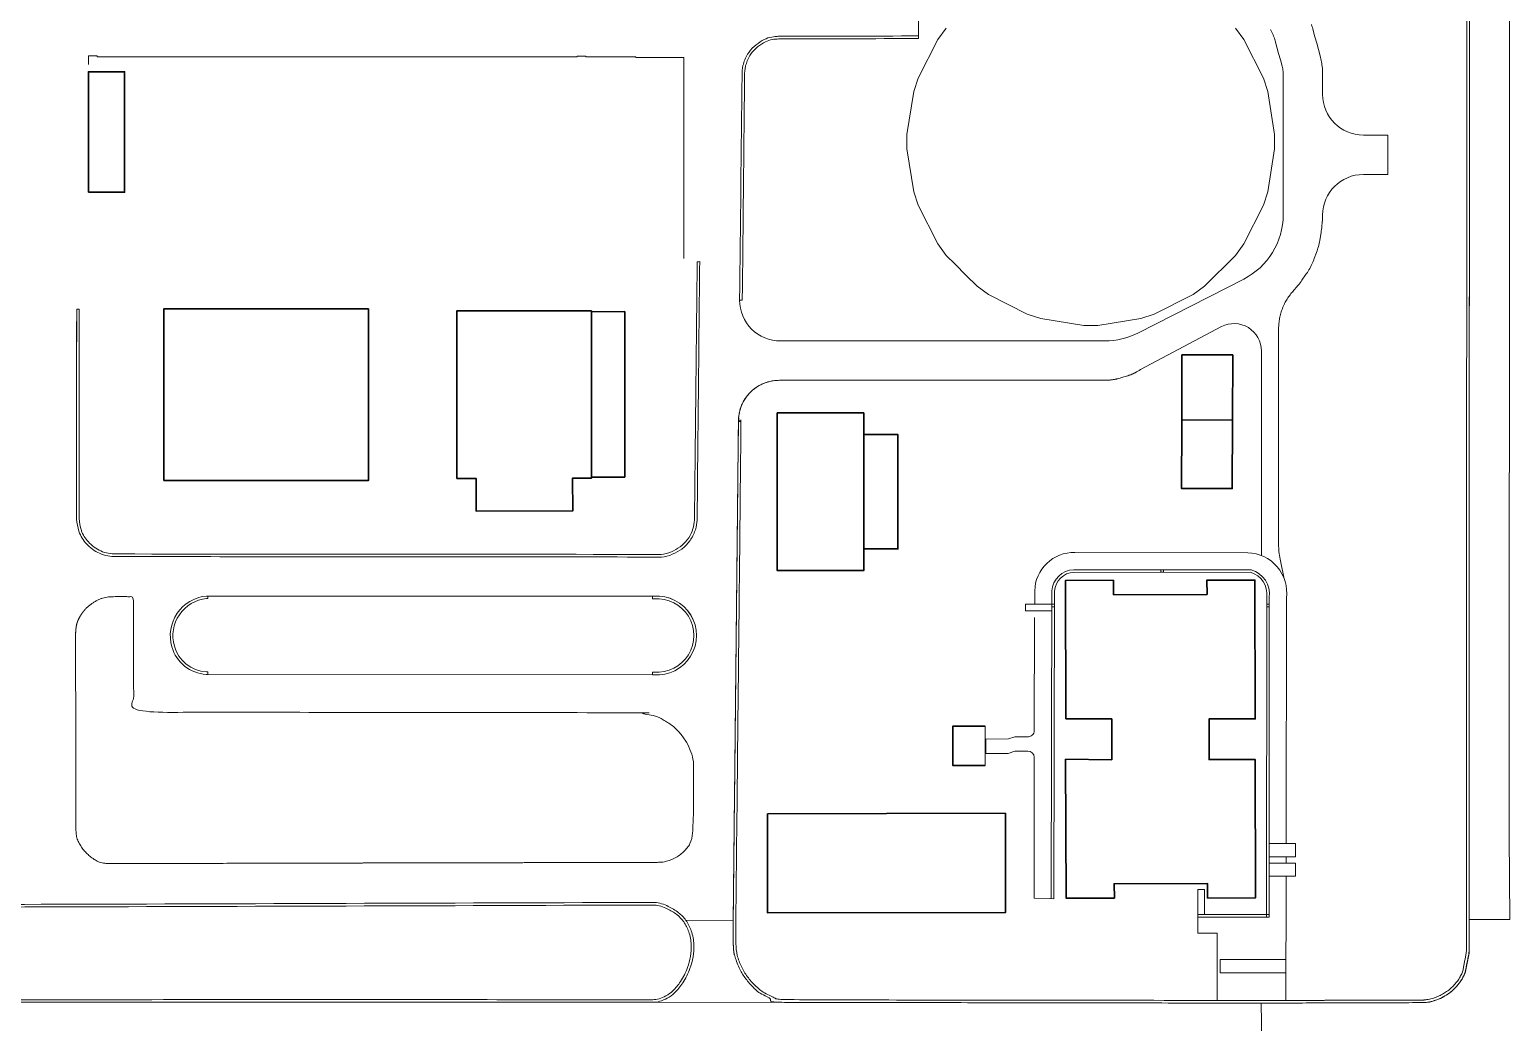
# Model space of a CAD drawing. Header units: millimetres. Extents: x 0 to 840, y 0 to 594.
# Drawn here: x 698.97 to 712.46, y 162.49 to 171.57 of the extents above; entities that cross this region are included whole.
import ezdxf

# ---------------------------------------------------------------- set-up
doc = ezdxf.new("R2010")
doc.units = ezdxf.units.MM
doc.layers.add('AC-0000-BESTAAND-co-06', color=1, linetype='Continuous')

msp = doc.modelspace()

# ---------------------------------------------------------------- linework, layer by layer
at = {"layer": 'AC-0000-BESTAAND-co-06', "linetype": 'Continuous', "lineweight": 13, "transparency": 33554687}
for p, q in [((710.301, 171.566), (710.327, 171.511)), ((710.692, 171.558), (710.707, 171.5)), ((710.344, 171.464), (710.36, 171.406)), ((710.707, 171.5), (710.723, 171.442)), ((710.723, 171.442), (710.739, 171.384)), ((710.36, 171.406), (710.375, 171.348)), ((710.375, 171.348), (710.391, 171.29)), ((710.391, 171.29), (710.407, 171.232)), ((710.739, 171.384), (710.754, 171.326)), ((710.777, 170.973), (710.777, 171.159)), ((711.149, 170.602), (711.373, 170.602)), ((711.373, 170.602), (711.373, 170.242)), ((711.149, 170.242), (711.373, 170.242)), ((710.774, 169.814), (710.769, 169.754)), ((710.761, 169.698), (710.751, 169.639)), ((710.721, 169.53), (710.7, 169.474)), ((710.622, 169.324), (710.587, 169.275)), ((710.553, 169.23), (710.503, 169.171)), ((710.375, 168.821), (710.375, 166.862)), ((710.389, 166.727), (710.427, 166.546)), ((704.962, 163.426), (705.394, 163.427)), ((712.116, 163.433), (712.487, 163.435)), ((710.221, 162.31), (710.215, 162.669))]:
    msp.add_line(p, q, dxfattribs=at)
at = {"layer": 'AC-0000-BESTAAND-co-06', "linetype": 'Continuous', "lineweight": 13, "transparency": 33554687, "flags": 128}
for points in [[(710.833, 175.341), (711.922, 174.967), (711.922, 174.967, -0.162435), (712.082, 174.84), (712.082, 174.84), (712.102, 174.777), (712.117, 174.648), (712.116, 163.433), (712.487, 163.435), (712.482, 164.194), (712.482, 165.488), (712.482, 166.856), (712.484, 168.181), (712.487, 177.381)], [(705.453, 169.093, 0.414214), (705.825, 168.721), (705.825, 168.721), (706.437, 168.721), (706.632, 168.721), (708.789, 168.721), (708.789, 168.721, 0.118358), (709.089, 168.793), (709.089, 168.793), (710.056, 169.286), (710.056, 169.286, 0.282029), (710.417, 169.874), (710.417, 169.874), (710.417, 171.159)], [(709.114, 168.459), (709.853, 168.852), (709.853, 168.852, -0.560027), (710.219, 168.628), (710.219, 168.628), (710.219, 166.76)], [(710.444, 164.127), (710.446, 166.371), (710.446, 166.371, 0.448983), (710.093, 166.785), (710.093, 166.785), (708.513, 166.788), (708.513, 166.788, 0.415644), (708.148, 166.437), (708.148, 166.437), (708.148, 166.315)], [(708.293, 163.625), (708.298, 163.625), (708.304, 166.436), (708.304, 166.436, -0.385771), (708.505, 166.63), (708.505, 166.63), (710.124, 166.63), (710.124, 166.63, -0.374724), (710.29, 166.377), (710.29, 166.377), (710.289, 163.456), (709.638, 163.456), (709.638, 163.48), (710.265, 163.48), (710.266, 166.381), (710.266, 166.381, 0.374724), (710.117, 166.607), (710.117, 166.607), (708.506, 166.606), (708.506, 166.606, 0.385771), (708.328, 166.434), (708.328, 166.434), (708.322, 163.624), (708.298, 163.625)], [(708.147, 166.195), (708.144, 165.161), (708.144, 165.161, -0.428984), (708.08, 165.104), (708.08, 165.104), (707.966, 165.104), (707.907, 165.084), (707.7, 165.083), (707.7, 164.951), (707.904, 164.951), (707.965, 164.972), (708.085, 164.973), (708.085, 164.973, -0.388045), (708.144, 164.915), (708.144, 164.915), (708.143, 163.629), (708.298, 163.625)], [(712.116, 163.433), (712.114, 163.127), (712.078, 162.944), (712.078, 162.944, -0.274438), (711.707, 162.674), (711.707, 162.674), (710.215, 162.669), (705.862, 162.676), (704.663, 162.677), (701.814, 162.678), (698.354, 162.677)]]:
    msp.add_lwpolyline(points, format="xyb", dxfattribs=at)
for points in [[(707.339, 171.58), (707.263, 171.476), (707.083, 171.122), (707.043, 170.999), (706.981, 170.606), (706.981, 170.477), (707.043, 170.084), (707.083, 169.961), (707.263, 169.607), (707.339, 169.503), (707.42, 169.421), (707.519, 169.323), (707.621, 169.221), (707.725, 169.145), (708.079, 168.965), (708.202, 168.925), (708.595, 168.863), (708.724, 168.863), (709.117, 168.925), (709.24, 168.965), (709.594, 169.145), (709.698, 169.221), (709.98, 169.503), (710.056, 169.607), (710.236, 169.961), (710.276, 170.084), (710.338, 170.477), (710.338, 170.606), (710.276, 170.999), (710.236, 171.122), (710.056, 171.476), (709.98, 171.58)], [(704.942, 169.474), (704.942, 171.31), (704.504, 171.311), (704.504, 171.317), (704.048, 171.316), (704.048, 171.323), (703.969, 171.324), (703.969, 171.316), (699.586, 171.316), (699.585, 171.327), (699.507, 171.326), (699.507, 171.248)], [(709.3, 166.607), (709.3, 166.63), (709.324, 166.63), (709.324, 166.607), (709.3, 166.607)], [(707.695, 165.2), (707.696, 164.84)], [(710.444, 163.95), (710.444, 164.007)], [(710.289, 163.456), (709.638, 163.456), (709.638, 163.308), (709.814, 163.308), (709.815, 162.694), (710.441, 162.694), (710.444, 163.768), (710.444, 163.83)]]:
    msp.add_lwpolyline(points, dxfattribs=at)
at = {"layer": 'AC-0000-BESTAAND-co-06', "linetype": 'Continuous', "lineweight": 30, "transparency": 33554687, "flags": 128}
for points in [[(699.506, 170.08), (699.506, 171.181), (699.836, 171.181), (699.836, 170.079), (699.506, 170.08)], [(700.195, 167.444), (700.194, 169.013), (702.062, 169.013), (702.063, 167.444), (700.195, 167.444)], [(704.1, 168.997), (704.101, 167.467), (703.927, 167.468), (703.928, 167.168), (703.045, 167.166), (703.045, 167.464), (702.87, 167.465), (702.87, 168.996), (704.1, 168.997)], [(704.101, 167.476), (704.404, 167.477), (704.403, 168.989), (704.1, 168.988)], [(709.492, 168.594), (709.956, 168.593), (709.954, 167.998), (709.491, 167.999), (709.492, 168.594)], [(709.491, 167.999), (709.491, 167.966), (709.489, 167.371), (709.952, 167.372), (709.954, 167.998)], [(706.586, 167.865), (706.898, 167.865), (706.898, 166.821), (706.586, 166.821)], [(708.852, 165.269), (708.433, 165.268), (708.43, 166.533), (708.867, 166.534), (708.868, 166.402), (709.722, 166.404), (709.721, 166.535), (710.158, 166.536), (710.161, 165.267), (709.742, 165.269), (709.74, 164.895), (710.16, 164.896), (710.163, 163.631), (709.726, 163.63), (709.726, 163.762), (708.872, 163.761), (708.875, 163.63), (708.436, 163.628), (708.43, 164.898), (708.851, 164.893), (708.852, 165.269)], [(707.696, 164.84), (707.4, 164.84), (707.399, 165.2), (707.695, 165.2)], [(705.706, 164.399), (707.88, 164.404), (707.882, 163.499), (705.708, 163.494), (705.706, 164.399)]]:
    msp.add_lwpolyline(points, dxfattribs=at)
msp.add_lwpolyline([(705.797, 168.063), (705.797, 166.623), (706.586, 166.623), (706.586, 168.063)], close=True, dxfattribs=at)
at = {"layer": 'AC-0000-BESTAAND-co-06', "linetype": 'Continuous', "lineweight": 13, "transparency": 33554687, "flags": 128}
for points in [[(700.583, 166.39), (704.669, 166.388), (704.669, 166.388, -1.085804), (704.669, 165.67), (704.669, 165.67), (700.582, 165.673), (700.582, 165.673, -0.318277), (700.267, 165.926), (700.267, 165.926, -0.469506), (700.583, 166.39)], [(700.29, 165.933, -0.469506), (700.585, 166.366), (700.585, 166.366), (700.595, 166.366), (700.595, 166.39), (700.583, 166.39), (700.583, 166.39, 0.469506), (700.267, 165.926), (700.267, 165.926, 0.318277), (700.582, 165.673), (700.595, 165.673), (700.595, 165.697), (700.583, 165.697), (700.583, 165.697, -0.318277), (700.29, 165.933), (700.29, 165.933), (700.29, 165.933)], [(704.669, 165.67, 1.08476), (704.67, 166.388), (704.67, 166.388), (704.657, 166.388), (704.657, 166.364), (704.671, 166.364), (704.671, 166.364, -1.08476), (704.671, 165.694), (704.671, 165.694), (704.657, 165.694), (704.657, 165.67), (704.669, 165.67), (704.669, 165.67)]]:
    msp.add_lwpolyline(points, format="xyb", close=True, dxfattribs=at)
for points in [[(708.303, 166.255), (708.063, 166.255), (708.063, 166.315), (708.303, 166.315)], [(708.303, 166.315), (708.327, 166.315), (708.327, 166.291), (708.303, 166.291)], [(710.29, 166.315), (710.266, 166.315), (710.266, 166.291), (710.29, 166.291)], [(710.529, 164.007), (710.289, 164.007), (710.289, 164.127), (710.529, 164.127)], [(710.529, 163.83), (710.289, 163.83), (710.289, 163.95), (710.529, 163.95)], [(709.638, 163.48), (709.638, 163.708), (709.698, 163.708), (709.698, 163.48)], [(710.265, 163.48), (710.289, 163.48), (710.289, 163.456), (710.265, 163.456)], [(710.442, 162.947), (709.842, 162.947), (709.842, 163.067), (710.442, 163.067)]]:
    msp.add_lwpolyline(points, close=True, dxfattribs=at)
at = {"layer": 'AC-0000-BESTAAND-co-06', "linetype": 'Continuous', "lineweight": 13, "transparency": 33554687}
for centre, radius, start, end in [((710.066, 171.389), 0.648, 15.138, 20.1398), ((710.066, 171.389), 0.288, 20.1398, 25.1423), ((710.066, 171.389), 0.288, 15.138, 20.1398), ((710.129, 171.157), 0.648, 10.1358, 15.138), ((710.129, 171.157), 0.288, 10.1358, 15.138), ((710.129, 171.157), 0.288, 5.1341, 10.1358), ((710.129, 171.157), 0.288, 0.1324, 5.1341), ((710.129, 171.157), 0.648, 5.1341, 10.1358), ((710.129, 171.157), 0.648, 0.1324, 5.1341), ((711.149, 170.974), 0.372, 180.1324, 270), ((711.149, 169.87), 0.372, 90, 179.8676), ((710.129, 169.872), 0.648, 354.8659, 359.8676), ((710.123, 169.812), 0.648, 349.8642, 354.8659), ((710.113, 169.753), 0.648, 339.8602, 344.862), ((710.113, 169.753), 0.648, 344.862, 349.8642), ((710.092, 169.697), 0.648, 329.8564, 334.8577), ((710.092, 169.697), 0.648, 334.8577, 339.8602), ((710.058, 169.648), 0.648, 319.8522, 324.8544), ((710.092, 169.697), 0.648, 324.8544, 329.8564), ((710.771, 168.91), 0.372, 143.0511, 150.3814), ((710.779, 168.921), 0.372, 137.7734, 145.1025), ((710.754, 168.874), 0.372, 158.8862, 166.2158), ((710.758, 168.887), 0.372, 153.6086, 160.9374), ((710.764, 168.899), 0.372, 148.33, 155.6593), ((710.747, 168.835), 0.372, 174.7215, 182.0512), ((710.748, 168.848), 0.372, 169.4431, 176.773), ((710.75, 168.861), 0.372, 164.1649, 171.4946), ((708.771, 169.008), 0.648, 296.9991, 302.0031), ((711.035, 166.862), 0.66, 180, 191.7877)]:
    msp.add_arc(centre, radius, start, end, dxfattribs=at)
for points, weights, degree, knots in [([(707.086, 171.508), (707.087, 171.596), (707.087, 171.684), (707.087, 171.772), (707.087, 171.804), (707.087, 171.836), (707.086, 171.869), (706.562, 171.869), (706.037, 171.869), (705.512, 171.869), (705.496, 171.869), (705.473, 171.871), (705.456, 171.878), (705.451, 171.88), (705.445, 171.883), (705.439, 171.887), (705.428, 171.896), (705.418, 171.906), (705.41, 171.918), (705.402, 171.931), (705.395, 171.945), (705.394, 171.959), (705.394, 171.965), (705.394, 171.971), (705.394, 171.977), (705.393, 172.011), (705.392, 172.046), (705.391, 172.08), (705.259, 172.081), (705.127, 172.082), (704.996, 172.082), (704.996, 172.049), (704.995, 172.014), (704.995, 171.98), (704.995, 171.961), (704.993, 171.942), (704.985, 171.923), (704.977, 171.901), (704.955, 171.888), (704.938, 171.877), (704.923, 171.868), (704.896, 171.866), (704.882, 171.866), (704.581, 171.864), (704.281, 171.863), (703.981, 171.861), (703.579, 171.861), (703.176, 171.861), (702.774, 171.861), (701.757, 171.863), (700.741, 171.865), (699.724, 171.867), (699.679, 171.87), (699.586, 171.887), (699.54, 171.929), (699.505, 171.962), (699.467, 172.003), (699.442, 172.043), (699.411, 172.094), (699.398, 172.178), (699.397, 172.227), (699.397, 172.544), (699.397, 172.861), (699.397, 173.179), (699.396, 173.226), (699.404, 173.327), (699.442, 173.376), (699.498, 173.447), (699.585, 173.534), (699.664, 173.571), (699.725, 173.599), (699.83, 173.604), (699.889, 173.601), (700.536, 173.601), (701.183, 173.601), (701.83, 173.601), (702.228, 173.517), (702.54, 173.779), (702.527, 174.186), (702.528, 174.456), (702.528, 174.726), (702.529, 174.997), (702.488, 175.202), (702.627, 175.359), (702.836, 175.343), (704.7, 175.343), (706.565, 175.342), (708.429, 175.342), (709.231, 175.342), (710.032, 175.341), (710.833, 175.341)], [1, 1, 1, 1, 1, 1, 1, 1, 1, 1, 1, 1, 1, 1, 1, 1, 1, 1, 1, 1, 1, 1, 1, 1, 1, 1, 1, 1, 1, 1, 1, 1, 1, 1, 1, 1, 1, 1, 1, 1, 1, 1, 1, 1, 1, 1, 1, 1, 1, 1, 1, 1, 1, 1, 1, 1, 1, 1, 1, 1, 1, 1, 1, 1, 1, 1, 1, 1, 1, 1, 1, 1, 1, 1, 1, 1, 0.745002832936, 0.745002832936, 1, 1, 1, 1, 0.736876242689, 0.736876242689, 1, 1, 1, 1, 1, 1, 1], 3, [0, 0, 0, 0, 0.025641, 0.025641, 0.025641, 0.051282, 0.051282, 0.051282, 0.076923, 0.076923, 0.076923, 0.092311, 0.092311, 0.092311, 0.097598, 0.097598, 0.097598, 0.109037, 0.109037, 0.109037, 0.121127, 0.121127, 0.121127, 0.125773, 0.125773, 0.125773, 0.153846, 0.153846, 0.153846, 0.230769, 0.230769, 0.230769, 0.258506, 0.258506, 0.258506, 0.27434, 0.27434, 0.27434, 0.292193, 0.292193, 0.292193, 0.307692, 0.307692, 0.307692, 0.333333, 0.333333, 0.333333, 0.358974, 0.358974, 0.358974, 0.384615, 0.384615, 0.384615, 0.41256, 0.41256, 0.41256, 0.434286, 0.434286, 0.434286, 0.461538, 0.461538, 0.461538, 0.538462, 0.538462, 0.538462, 0.559911, 0.559911, 0.559911, 0.591275, 0.591275, 0.591275, 0.615385, 0.615385, 0.615385, 0.692308, 0.692308, 0.692308, 0.769231, 0.769231, 0.769231, 0.846154, 0.846154, 0.846154, 0.923077, 0.923077, 0.923077, 0.961538, 0.961538, 0.961538, 1, 1, 1, 1]), ([(705.394, 163.427), (705.41, 164.948), (705.426, 166.468), (705.442, 167.989), (705.45, 167.989), (705.457, 167.989), (705.465, 167.989), (705.45, 166.468), (705.434, 164.947), (705.418, 163.427), (705.418, 163.427), (705.418, 163.427), (705.418, 163.427), (705.418, 163.377), (705.417, 163.327), (705.417, 163.277), (705.417, 163.237), (705.419, 163.196), (705.422, 163.156), (705.425, 163.123), (705.435, 163.09), (705.446, 163.058), (705.46, 163.021), (705.477, 162.986), (705.497, 162.952), (705.51, 162.929), (705.525, 162.908), (705.542, 162.888), (705.567, 162.857), (705.593, 162.83), (705.623, 162.804), (705.64, 162.79), (705.658, 162.778), (705.676, 162.766), (705.7, 162.751), (705.725, 162.737), (705.75, 162.724), (705.768, 162.716), (705.787, 162.71), (705.806, 162.706), (705.824, 162.701), (705.845, 162.7), (705.864, 162.7), (707.181, 162.698), (708.498, 162.696), (709.815, 162.694), (709.948, 162.694), (710.082, 162.694), (710.215, 162.693), (710.341, 162.694), (710.467, 162.694), (710.593, 162.695), (710.656, 162.695), (710.719, 162.695), (710.781, 162.695), (711.088, 162.696), (711.395, 162.697), (711.702, 162.698), (711.861, 162.713), (711.991, 162.807), (712.055, 162.954), (712.066, 163.013), (712.078, 163.071), (712.09, 163.13), (712.09, 163.23), (712.091, 163.331), (712.092, 163.432), (712.092, 165.008), (712.092, 166.585), (712.092, 168.162), (712.093, 168.731), (712.093, 169.301), (712.093, 169.871), (712.093, 170.238), (712.093, 170.605), (712.094, 170.973), (712.094, 172.17), (712.095, 173.368), (712.095, 174.565), (712.095, 174.565), (712.095, 174.565), (712.095, 174.565), (712.09, 174.612), (712.085, 174.659), (712.08, 174.707), (712.077, 174.728), (712.075, 174.75), (712.072, 174.771), (712.068, 174.786), (712.063, 174.801), (712.059, 174.816), (712.059, 174.816), (712.059, 174.816), (712.059, 174.816), (712.027, 174.873), (711.977, 174.914), (711.916, 174.936), (711.916, 174.936), (711.916, 174.936), (711.916, 174.936), (711.553, 175.062), (711.19, 175.187), (710.826, 175.313), (710.826, 175.313), (710.826, 175.312), (710.826, 175.312), (710.673, 175.347), (710.549, 175.251), (710.546, 175.093), (710.546, 175.075), (710.546, 175.057), (710.546, 175.039), (710.546, 174.608), (710.547, 174.178), (710.548, 173.748), (710.54, 173.748), (710.532, 173.748), (710.524, 173.748), (710.523, 174.18), (710.522, 174.612), (710.522, 175.044), (710.522, 175.061), (710.522, 175.078), (710.522, 175.096), (710.52, 175.19), (710.571, 175.271), (710.656, 175.311), (710.671, 175.316), (710.686, 175.322), (710.701, 175.328), (710.717, 175.332), (710.733, 175.336), (710.749, 175.34), (710.762, 175.341), (710.775, 175.343), (710.788, 175.344), (710.803, 175.344), (710.817, 175.343), (710.831, 175.342), (711.194, 175.217), (711.558, 175.092), (711.922, 174.966), (711.988, 174.942), (712.043, 174.899), (712.082, 174.84), (712.089, 174.819), (712.095, 174.798), (712.102, 174.777), (712.108, 174.725), (712.114, 174.673), (712.119, 174.622), (712.119, 173.405), (712.118, 172.189), (712.118, 170.973), (712.117, 170.605), (712.117, 170.238), (712.117, 169.87), (712.117, 169.301), (712.117, 168.731), (712.116, 168.162), (712.116, 166.585), (712.116, 165.008), (712.116, 163.432), (712.115, 163.33), (712.114, 163.229), (712.114, 163.127), (712.101, 163.066), (712.089, 163.005), (712.077, 162.944), (712.011, 162.789), (711.874, 162.69), (711.706, 162.674), (711.209, 162.673), (710.712, 162.671), (710.215, 162.669), (708.764, 162.672), (707.312, 162.674), (705.861, 162.676), (705.842, 162.676), (705.82, 162.678), (705.801, 162.682), (705.781, 162.687), (705.76, 162.693), (705.741, 162.702), (705.714, 162.715), (705.688, 162.73), (705.663, 162.746), (705.644, 162.758), (705.625, 162.771), (705.607, 162.786), (705.576, 162.812), (705.549, 162.841), (705.523, 162.872), (705.505, 162.894), (705.49, 162.916), (705.476, 162.94), (705.455, 162.975), (705.438, 163.011), (705.424, 163.05), (705.411, 163.084), (705.401, 163.118), (705.398, 163.153), (705.395, 163.194), (705.393, 163.235), (705.393, 163.276), (705.393, 163.326), (705.394, 163.377), (705.394, 163.427), (705.394, 163.427), (705.394, 163.427), (705.394, 163.427), (705.41, 164.947), (705.426, 166.468), (705.442, 167.989), (705.442, 167.989), (705.442, 167.989), (705.442, 167.989)], [1, 1, 1, 1, 1, 1, 1, 1, 1, 1, 1, 1, 1, 1, 1, 1, 1, 1, 1, 1, 1, 1, 1, 1, 1, 1, 1, 1, 1, 1, 1, 1, 1, 1, 1, 1, 1, 1, 1, 1, 1, 1, 1, 1, 1, 1, 1, 1, 1, 1, 1, 1, 1, 1, 1, 1, 1, 1, 0.906611797313, 0.906611797313, 1, 1, 1, 1, 1, 1, 1, 1, 1, 1, 1, 1, 1, 1, 1, 1, 1, 1, 1, 1, 1, 1, 1, 1, 1, 1, 1, 1, 1, 1, 1, 1, 1, 1, 0.957455164149, 0.957455164149, 1, 1, 1, 1, 1, 1, 1, 1, 1, 1, 0.753906839375, 0.753906839375, 1, 1, 1, 1, 1, 1, 1, 1, 1, 1, 1, 1, 1, 1, 1, 1, 0.893108111535, 0.893108111535, 1, 1, 1, 1, 1, 1, 1, 1, 1, 1, 1, 1, 1, 1, 1, 1, 0.965724159353, 0.965724159353, 1, 1, 1, 1, 1, 1, 1, 1, 1, 1, 1, 1, 1, 1, 1, 1, 1, 1, 1, 1, 1, 1, 1, 1, 1, 0.906611797313, 0.906611797313, 1, 1, 1, 1, 1, 1, 1, 1, 1, 1, 1, 1, 1, 1, 1, 1, 1, 1, 1, 1, 1, 1, 1, 1, 1, 1, 1, 1, 1, 1, 1, 1, 1, 1, 1, 1, 1, 1, 1, 1, 1, 1, 1, 1, 1, 1], 3, [0, 0, 0, 0, 0.028571, 0.028571, 0.028571, 0.057143, 0.057143, 0.057143, 0.085714, 0.085714, 0.085714, 0.114286, 0.114286, 0.114286, 0.118792, 0.118792, 0.118792, 0.122412, 0.122412, 0.122412, 0.125447, 0.125447, 0.125447, 0.128974, 0.128974, 0.128974, 0.131332, 0.131332, 0.131332, 0.134832, 0.134832, 0.134832, 0.136798, 0.136798, 0.136798, 0.139358, 0.139358, 0.139358, 0.141117, 0.141117, 0.141117, 0.142857, 0.142857, 0.142857, 0.148571, 0.148571, 0.148571, 0.154286, 0.154286, 0.154286, 0.16, 0.16, 0.16, 0.165714, 0.165714, 0.165714, 0.171429, 0.171429, 0.171429, 0.2, 0.2, 0.2, 0.214286, 0.214286, 0.214286, 0.228571, 0.228571, 0.228571, 0.242857, 0.242857, 0.242857, 0.257143, 0.257143, 0.257143, 0.285714, 0.285714, 0.285714, 0.314286, 0.314286, 0.314286, 0.342857, 0.342857, 0.342857, 0.371429, 0.371429, 0.371429, 0.380952, 0.380952, 0.380952, 0.390476, 0.390476, 0.390476, 0.4, 0.4, 0.4, 0.428571, 0.428571, 0.428571, 0.438095, 0.438095, 0.438095, 0.447619, 0.447619, 0.447619, 0.457143, 0.457143, 0.457143, 0.485714, 0.485714, 0.485714, 0.514286, 0.514286, 0.514286, 0.542857, 0.542857, 0.542857, 0.557143, 0.557143, 0.557143, 0.571429, 0.571429, 0.571429, 0.6, 0.6, 0.6, 0.628571, 0.628571, 0.628571, 0.634286, 0.634286, 0.634286, 0.64, 0.64, 0.64, 0.645714, 0.645714, 0.645714, 0.651429, 0.651429, 0.651429, 0.657143, 0.657143, 0.657143, 0.685714, 0.685714, 0.685714, 0.7, 0.7, 0.7, 0.714286, 0.714286, 0.714286, 0.742857, 0.742857, 0.742857, 0.771429, 0.771429, 0.771429, 0.785714, 0.785714, 0.785714, 0.8, 0.8, 0.8, 0.814286, 0.814286, 0.814286, 0.828571, 0.828571, 0.828571, 0.857143, 0.857143, 0.857143, 0.871429, 0.871429, 0.871429, 0.885714, 0.885714, 0.885714, 0.887473, 0.887473, 0.887473, 0.889313, 0.889313, 0.889313, 0.891884, 0.891884, 0.891884, 0.893879, 0.893879, 0.893879, 0.89737, 0.89737, 0.89737, 0.899759, 0.899759, 0.899759, 0.903286, 0.903286, 0.903286, 0.90635, 0.90635, 0.90635, 0.909925, 0.909925, 0.909925, 0.914286, 0.914286, 0.914286, 0.942857, 0.942857, 0.942857, 0.971429, 0.971429, 0.971429, 1, 1, 1, 1]), ([(705.442, 167.989), (705.442, 168.361), (705.814, 168.361), (705.946, 168.361), (706.077, 168.361), (706.191, 168.361), (706.305, 168.361), (706.617, 168.361), (706.928, 168.361), (707.168, 168.361), (707.408, 168.361), (708.101, 168.361), (708.793, 168.361), (708.821, 168.363), (708.85, 168.365), (708.878, 168.369), (708.905, 168.375), (708.959, 168.391), (709.013, 168.408), (709.04, 168.418), (709.065, 168.431)], [1, 0.707106781187, 1, 1, 1, 1, 1, 1, 1, 1, 1, 1, 1, 1, 1, 0.999047480226, 1, 1, 1, 0.999047480226, 1], 2, [0, 0, 0, 0.1, 0.1, 0.2, 0.2, 0.3, 0.3, 0.4, 0.4, 0.5, 0.5, 0.6, 0.6, 0.7, 0.7, 0.8, 0.8, 0.9, 0.9, 1, 1, 1]), ([(705.442, 167.989), (705.442, 168.361), (705.814, 168.361), (705.946, 168.361), (706.077, 168.361), (706.191, 168.361), (706.305, 168.361), (706.617, 168.361), (706.928, 168.361), (707.168, 168.361), (707.408, 168.361), (708.101, 168.361), (708.793, 168.361)], [1, 0.707106781187, 1, 1, 1, 1, 1, 1, 1, 1, 1, 1, 1], 2, [0, 0, 0, 0.166667, 0.166667, 0.333333, 0.333333, 0.5, 0.5, 0.666667, 0.666667, 0.833333, 0.833333, 1, 1, 1]), ([(699.773, 166.384), (699.773, 166.384), (699.821, 166.384), (699.868, 166.384), (699.916, 166.383), (699.916, 166.032), (699.917, 165.68), (699.917, 165.329), (701.435, 165.327), (702.953, 165.325), (704.471, 165.323), (704.762, 165.338), (704.988, 165.155), (705.032, 164.867), (705.032, 164.706), (705.031, 164.545), (705.031, 164.384), (705.028, 164.333), (705.026, 164.282), (705.023, 164.232), (705.021, 164.193), (705.013, 164.155), (704.995, 164.119), (704.978, 164.082), (704.949, 164.058), (704.917, 164.034), (704.882, 164.007), (704.848, 163.983), (704.807, 163.971), (704.782, 163.964), (704.758, 163.959), (704.732, 163.958), (704.705, 163.956), (704.677, 163.954), (704.649, 163.954), (704.605, 163.955), (704.562, 163.955), (704.518, 163.955), (703.406, 163.953), (702.295, 163.951), (701.183, 163.948), (700.732, 163.947), (700.281, 163.946), (699.83, 163.945), (699.781, 163.945), (699.731, 163.945), (699.682, 163.945), (699.654, 163.946), (699.611, 163.952), (699.582, 163.968), (699.557, 163.983), (699.53, 164), (699.507, 164.022), (699.479, 164.047), (699.456, 164.073), (699.436, 164.105), (699.416, 164.136), (699.399, 164.17), (699.395, 164.203), (699.391, 164.236), (699.39, 164.277), (699.391, 164.31), (699.39, 164.865), (699.389, 165.419), (699.388, 165.974), (699.386, 166.016), (699.388, 166.069), (699.394, 166.111), (699.4, 166.154), (699.423, 166.199), (699.452, 166.239), (699.481, 166.278), (699.513, 166.306), (699.553, 166.331), (699.587, 166.353), (699.624, 166.37), (699.66, 166.377), (699.695, 166.383), (699.739, 166.385), (699.775, 166.384), (699.774, 166.384), (699.774, 166.384), (699.773, 166.384)], [1, 1, 1, 1, 1, 1, 1, 1, 1, 1, 1, 0.827171028905, 0.827171028905, 1, 1, 1, 1, 1, 1, 1, 1, 1, 1, 1, 1, 1, 1, 1, 1, 1, 1, 1, 1, 1, 1, 1, 1, 1, 1, 1, 1, 1, 1, 1, 1, 1, 1, 1, 1, 1, 1, 1, 1, 1, 1, 1, 1, 1, 1, 1, 1, 1, 1, 1, 1, 1, 1, 1, 1, 1, 1, 1, 1, 1, 1, 1, 1, 1, 1, 1, 1, 1, 1], 3, [0, 0, 0, 0, 0.016667, 0.033333, 0.033333, 0.033333, 0.066667, 0.066667, 0.066667, 0.1, 0.1, 0.1, 0.2, 0.2, 0.2, 0.3, 0.3, 0.3, 0.319032, 0.319032, 0.319032, 0.333529, 0.333529, 0.333529, 0.347999, 0.347999, 0.347999, 0.36375, 0.36375, 0.36375, 0.373208, 0.373208, 0.373208, 0.383587, 0.383587, 0.383587, 0.4, 0.4, 0.4, 0.5, 0.5, 0.5, 0.55, 0.55, 0.55, 0.6, 0.6, 0.6, 0.619811, 0.619811, 0.619811, 0.637715, 0.637715, 0.637715, 0.658887, 0.658887, 0.658887, 0.679449, 0.679449, 0.679449, 0.7, 0.7, 0.7, 0.8, 0.8, 0.8, 0.821191, 0.821191, 0.821191, 0.842958, 0.842958, 0.842958, 0.864149, 0.864149, 0.864149, 0.882101, 0.882101, 0.882101, 0.9, 0.9, 0.9, 1, 1, 1, 1])]:
    msp.add_rational_spline(points, weights, degree=degree, knots=knots, dxfattribs=at)
for points, knots in [([(705.498, 171.146), (705.498, 171.146), (705.491, 170.461), (705.484, 169.777), (705.477, 169.093), (705.469, 169.093), (705.461, 169.093), (705.453, 169.093), (705.46, 169.778), (705.467, 170.463), (705.475, 171.147), (705.474, 171.175), (705.477, 171.209), (705.483, 171.238), (705.492, 171.272), (705.506, 171.309), (705.526, 171.342), (705.542, 171.368), (705.561, 171.39), (705.584, 171.411), (705.608, 171.432), (705.633, 171.45), (705.66, 171.466), (705.683, 171.478), (705.705, 171.489), (705.729, 171.495), (705.751, 171.5), (705.773, 171.503), (705.795, 171.504), (705.809, 171.505), (705.823, 171.506), (705.836, 171.505), (706.253, 171.506), (706.67, 171.507), (707.086, 171.508), (707.086, 171.5), (707.086, 171.492), (707.086, 171.484), (706.67, 171.483), (706.253, 171.482), (705.836, 171.481), (705.823, 171.482), (705.81, 171.481), (705.797, 171.48), (705.777, 171.479), (705.756, 171.477), (705.736, 171.472), (705.713, 171.466), (705.693, 171.456), (705.672, 171.445), (705.646, 171.43), (705.623, 171.413), (705.6, 171.393), (705.579, 171.374), (705.562, 171.354), (705.547, 171.329), (705.528, 171.298), (705.515, 171.264), (705.507, 171.232), (705.501, 171.205), (705.498, 171.172), (705.498, 171.145), (705.498, 171.145), (705.498, 171.146), (705.498, 171.146)], [0, 0, 0, 0, 0.0625, 0.125, 0.125, 0.125, 0.25, 0.25, 0.25, 0.375, 0.375, 0.375, 0.394867, 0.394867, 0.394867, 0.419572, 0.419572, 0.419572, 0.439333, 0.439333, 0.439333, 0.46001, 0.46001, 0.46001, 0.476376, 0.476376, 0.476376, 0.491072, 0.491072, 0.491072, 0.5, 0.5, 0.5, 0.625, 0.625, 0.625, 0.6875, 0.6875, 0.6875, 0.75, 0.75, 0.75, 0.759123, 0.759123, 0.759123, 0.773725, 0.773725, 0.773725, 0.789817, 0.789817, 0.789817, 0.810528, 0.810528, 0.810528, 0.830006, 0.830006, 0.830006, 0.854645, 0.854645, 0.854645, 0.875, 0.875, 0.875, 1, 1, 1, 1]), ([(705.453, 169.093), (705.46, 169.778), (705.467, 170.463), (705.475, 171.147), (705.474, 171.175), (705.477, 171.209), (705.483, 171.238), (705.492, 171.272), (705.506, 171.309), (705.526, 171.342), (705.542, 171.368), (705.561, 171.39), (705.584, 171.411), (705.608, 171.432), (705.633, 171.45), (705.66, 171.466), (705.683, 171.478), (705.705, 171.489), (705.729, 171.495), (705.751, 171.5), (705.773, 171.503), (705.795, 171.504), (705.809, 171.505), (705.823, 171.506), (705.836, 171.505), (706.253, 171.506), (706.67, 171.507), (707.086, 171.508)], [0, 0, 0, 0, 0.333333, 0.333333, 0.333333, 0.386312, 0.386312, 0.386312, 0.452191, 0.452191, 0.452191, 0.504887, 0.504887, 0.504887, 0.560027, 0.560027, 0.560027, 0.603669, 0.603669, 0.603669, 0.64286, 0.64286, 0.64286, 0.666667, 0.666667, 0.666667, 1, 1, 1, 1]), ([(704.739, 166.746), (704.739, 166.746), (703.084, 166.748), (701.429, 166.749), (699.774, 166.75), (699.75, 166.75), (699.724, 166.751), (699.7, 166.754), (699.675, 166.756), (699.65, 166.763), (699.625, 166.773), (699.577, 166.791), (699.536, 166.817), (699.499, 166.855), (699.467, 166.887), (699.443, 166.922), (699.425, 166.963), (699.422, 166.969), (699.42, 166.976), (699.418, 166.983), (699.408, 167.018), (699.4, 167.058), (699.397, 167.093), (699.396, 167.349), (699.396, 167.604), (699.396, 167.86), (699.397, 168.243), (699.398, 168.626), (699.398, 169.01), (699.406, 169.01), (699.414, 169.01), (699.422, 169.01), (699.422, 168.626), (699.421, 168.243), (699.42, 167.859), (699.42, 167.605), (699.42, 167.352), (699.42, 167.098), (699.423, 167.063), (699.431, 167.024), (699.441, 166.989), (699.442, 166.984), (699.444, 166.979), (699.446, 166.974), (699.463, 166.936), (699.486, 166.903), (699.516, 166.872), (699.551, 166.837), (699.59, 166.812), (699.635, 166.795), (699.658, 166.786), (699.681, 166.78), (699.704, 166.778), (699.727, 166.775), (699.752, 166.774), (699.775, 166.774), (701.429, 166.773), (703.082, 166.772), (704.736, 166.77), (704.764, 166.773), (704.801, 166.78), (704.829, 166.794), (704.856, 166.806), (704.884, 166.82), (704.909, 166.839), (704.934, 166.857), (704.955, 166.878), (704.974, 166.903), (704.993, 166.928), (705.008, 166.954), (705.019, 166.983), (705.029, 167.01), (705.036, 167.037), (705.038, 167.064), (705.04, 167.091), (705.042, 167.119), (705.041, 167.145), (705.049, 167.911), (705.057, 168.677), (705.065, 169.443), (705.072, 169.444), (705.08, 169.446), (705.088, 169.447), (705.08, 168.679), (705.073, 167.912), (705.065, 167.144), (705.066, 167.117), (705.064, 167.088), (705.062, 167.061), (705.06, 167.032), (705.052, 167.003), (705.042, 166.975), (705.03, 166.943), (705.014, 166.915), (704.993, 166.888), (704.973, 166.861), (704.951, 166.839), (704.924, 166.819), (704.897, 166.799), (704.867, 166.785), (704.838, 166.771), (704.808, 166.757), (704.769, 166.749), (704.739, 166.746)], [0, 0, 0, 0, 0.045455, 0.090909, 0.090909, 0.090909, 0.102774, 0.102774, 0.102774, 0.1152, 0.1152, 0.1152, 0.139361, 0.139361, 0.139361, 0.160448, 0.160448, 0.160448, 0.16378, 0.16378, 0.16378, 0.181818, 0.181818, 0.181818, 0.227273, 0.227273, 0.227273, 0.272727, 0.272727, 0.272727, 0.30303, 0.30303, 0.30303, 0.333333, 0.333333, 0.333333, 0.363636, 0.363636, 0.363636, 0.382483, 0.382483, 0.382483, 0.385167, 0.385167, 0.385167, 0.406188, 0.406188, 0.406188, 0.430343, 0.430343, 0.430343, 0.442453, 0.442453, 0.442453, 0.454545, 0.454545, 0.454545, 0.545455, 0.545455, 0.545455, 0.561829, 0.561829, 0.561829, 0.577409, 0.577409, 0.577409, 0.592813, 0.592813, 0.592813, 0.608551, 0.608551, 0.608551, 0.62267, 0.62267, 0.62267, 0.636364, 0.636364, 0.636364, 0.727273, 0.727273, 0.727273, 0.818182, 0.818182, 0.818182, 0.909091, 0.909091, 0.909091, 0.922385, 0.922385, 0.922385, 0.936557, 0.936557, 0.936557, 0.952413, 0.952413, 0.952413, 0.967945, 0.967945, 0.967945, 0.983628, 0.983628, 0.983628, 1, 1, 1, 1]), ([(699.398, 169.01), (699.398, 168.371), (699.397, 167.732), (699.397, 167.093), (699.4, 167.058), (699.408, 167.018), (699.418, 166.983), (699.42, 166.976), (699.422, 166.969), (699.425, 166.963), (699.443, 166.922), (699.467, 166.887), (699.499, 166.855), (699.536, 166.817), (699.577, 166.791), (699.625, 166.773), (699.65, 166.763), (699.675, 166.756), (699.7, 166.754), (699.724, 166.751), (699.75, 166.75), (699.774, 166.75), (701.429, 166.749), (703.084, 166.748), (704.739, 166.746), (704.769, 166.749), (704.808, 166.757), (704.838, 166.771), (704.867, 166.785), (704.897, 166.799), (704.924, 166.819), (704.951, 166.839), (704.973, 166.861), (704.993, 166.888), (705.014, 166.915), (705.03, 166.943), (705.042, 166.975), (705.052, 167.003), (705.06, 167.032), (705.062, 167.061), (705.064, 167.088), (705.066, 167.117), (705.065, 167.144), (705.073, 167.912), (705.08, 168.679), (705.088, 169.447)], [0, 0, 0, 0, 0.2, 0.2, 0.2, 0.239683, 0.239683, 0.239683, 0.247014, 0.247014, 0.247014, 0.293406, 0.293406, 0.293406, 0.346561, 0.346561, 0.346561, 0.373896, 0.373896, 0.373896, 0.4, 0.4, 0.4, 0.6, 0.6, 0.6, 0.636019, 0.636019, 0.636019, 0.670521, 0.670521, 0.670521, 0.704691, 0.704691, 0.704691, 0.739574, 0.739574, 0.739574, 0.770753, 0.770753, 0.770753, 0.8, 0.8, 0.8, 1, 1, 1, 1]), ([(694.716, 162.681), (694.665, 162.683), (694.599, 162.692), (694.549, 162.714), (694.511, 162.73), (694.473, 162.749), (694.437, 162.772), (694.407, 162.792), (694.379, 162.813), (694.352, 162.838), (694.322, 162.866), (694.297, 162.897), (694.274, 162.931), (694.251, 162.964), (694.234, 162.998), (694.219, 163.036), (694.2, 163.084), (694.19, 163.133), (694.185, 163.183), (694.181, 163.228), (694.185, 163.275), (694.198, 163.321), (694.206, 163.35), (694.219, 163.376), (694.236, 163.402), (694.259, 163.436), (694.285, 163.463), (694.317, 163.489), (694.352, 163.517), (694.391, 163.538), (694.428, 163.549), (694.469, 163.562), (694.525, 163.566), (694.566, 163.564), (696.168, 163.567), (697.771, 163.57), (699.373, 163.573), (701.142, 163.579), (702.911, 163.584), (704.68, 163.59), (704.716, 163.585), (704.765, 163.574), (704.801, 163.554), (704.833, 163.537), (704.866, 163.52), (704.895, 163.496), (704.921, 163.476), (704.942, 163.453), (704.962, 163.426), (704.983, 163.396), (704.999, 163.365), (705.011, 163.33), (705.025, 163.288), (705.033, 163.247), (705.035, 163.204), (705.036, 163.167), (705.034, 163.129), (705.027, 163.092), (705.02, 163.056), (705.012, 163.02), (704.999, 162.985), (704.982, 162.939), (704.96, 162.896), (704.933, 162.854), (704.911, 162.82), (704.886, 162.79), (704.857, 162.763), (704.837, 162.744), (704.816, 162.728), (704.792, 162.715), (704.77, 162.702), (704.746, 162.693), (704.723, 162.686), (704.704, 162.68), (704.682, 162.677), (704.663, 162.677)], [0, 0, 0, 0, 0.040402, 0.040402, 0.040402, 0.070354, 0.070354, 0.070354, 0.095613, 0.095613, 0.095613, 0.124544, 0.124544, 0.124544, 0.152669, 0.152669, 0.152669, 0.188257, 0.188257, 0.188257, 0.221126, 0.221126, 0.221126, 0.242397, 0.242397, 0.242397, 0.270631, 0.270631, 0.270631, 0.300603, 0.300603, 0.300603, 0.333333, 0.333333, 0.333333, 0.5, 0.5, 0.5, 0.666667, 0.666667, 0.666667, 0.699783, 0.699783, 0.699783, 0.728511, 0.728511, 0.728511, 0.753854, 0.753854, 0.753854, 0.782127, 0.782127, 0.782127, 0.81554, 0.81554, 0.81554, 0.84498, 0.84498, 0.84498, 0.873852, 0.873852, 0.873852, 0.912316, 0.912316, 0.912316, 0.943471, 0.943471, 0.943471, 0.964515, 0.964515, 0.964515, 0.984001, 0.984001, 0.984001, 1, 1, 1, 1]), ([(698.353, 162.677), (698.353, 162.677), (699.506, 162.677), (700.66, 162.677), (701.813, 162.678), (702.763, 162.677), (703.713, 162.677), (704.663, 162.677), (704.682, 162.677), (704.704, 162.68), (704.723, 162.686), (704.746, 162.693), (704.77, 162.702), (704.792, 162.715), (704.816, 162.728), (704.837, 162.744), (704.857, 162.763), (704.886, 162.79), (704.911, 162.82), (704.933, 162.854), (704.96, 162.896), (704.982, 162.939), (704.999, 162.985), (705.012, 163.02), (705.02, 163.056), (705.027, 163.092), (705.034, 163.129), (705.036, 163.167), (705.035, 163.204), (705.033, 163.247), (705.025, 163.288), (705.011, 163.33), (704.999, 163.365), (704.983, 163.396), (704.962, 163.426), (704.942, 163.453), (704.921, 163.476), (704.895, 163.496), (704.866, 163.52), (704.833, 163.537), (704.801, 163.554), (704.765, 163.574), (704.716, 163.585), (704.68, 163.59), (702.911, 163.584), (701.142, 163.579), (699.373, 163.573), (697.771, 163.57), (696.168, 163.567), (694.566, 163.564), (694.525, 163.566), (694.469, 163.562), (694.428, 163.549), (694.391, 163.538), (694.352, 163.517), (694.317, 163.489), (694.285, 163.463), (694.259, 163.436), (694.236, 163.402), (694.219, 163.376), (694.206, 163.35), (694.198, 163.321), (694.185, 163.275), (694.181, 163.228), (694.185, 163.183), (694.19, 163.133), (694.2, 163.084), (694.219, 163.036), (694.234, 162.998), (694.251, 162.964), (694.274, 162.931), (694.297, 162.897), (694.322, 162.866), (694.352, 162.838), (694.379, 162.813), (694.407, 162.792), (694.437, 162.772), (694.473, 162.749), (694.511, 162.73), (694.549, 162.714), (694.599, 162.692), (694.665, 162.683), (694.716, 162.681), (695.928, 162.68), (697.141, 162.678), (698.353, 162.677)], [0, 0, 0, 0, 0.05, 0.1, 0.1, 0.1, 0.2, 0.2, 0.2, 0.209599, 0.209599, 0.209599, 0.221291, 0.221291, 0.221291, 0.233918, 0.233918, 0.233918, 0.25261, 0.25261, 0.25261, 0.275689, 0.275689, 0.275689, 0.293012, 0.293012, 0.293012, 0.310676, 0.310676, 0.310676, 0.330724, 0.330724, 0.330724, 0.347688, 0.347688, 0.347688, 0.362893, 0.362893, 0.362893, 0.38013, 0.38013, 0.38013, 0.4, 0.4, 0.4, 0.5, 0.5, 0.5, 0.6, 0.6, 0.6, 0.619638, 0.619638, 0.619638, 0.637621, 0.637621, 0.637621, 0.654562, 0.654562, 0.654562, 0.667324, 0.667324, 0.667324, 0.687046, 0.687046, 0.687046, 0.708399, 0.708399, 0.708399, 0.725273, 0.725273, 0.725273, 0.742632, 0.742632, 0.742632, 0.757788, 0.757788, 0.757788, 0.775759, 0.775759, 0.775759, 0.8, 0.8, 0.8, 1, 1, 1, 1]), ([(694.567, 163.54), (694.567, 163.54), (694.528, 163.541), (694.475, 163.538), (694.436, 163.526), (694.401, 163.515), (694.364, 163.495), (694.332, 163.47), (694.302, 163.446), (694.278, 163.42), (694.256, 163.388), (694.24, 163.365), (694.229, 163.341), (694.222, 163.314), (694.21, 163.271), (694.206, 163.227), (694.21, 163.184), (694.214, 163.137), (694.224, 163.091), (694.242, 163.045), (694.256, 163.008), (694.272, 162.976), (694.294, 162.945), (694.316, 162.912), (694.34, 162.882), (694.369, 162.855), (694.394, 162.831), (694.421, 162.812), (694.45, 162.793), (694.484, 162.77), (694.518, 162.751), (694.557, 162.737), (694.61, 162.718), (694.664, 162.705), (694.718, 162.705), (694.799, 162.705), (694.884, 162.708), (694.964, 162.707), (696.094, 162.705), (697.223, 162.703), (698.353, 162.701), (698.353, 162.701), (698.353, 162.701), (698.353, 162.701), (699.506, 162.701), (700.66, 162.701), (701.813, 162.702), (702.762, 162.701), (703.71, 162.701), (704.659, 162.701), (704.677, 162.701), (704.699, 162.704), (704.717, 162.709), (704.738, 162.716), (704.76, 162.724), (704.78, 162.736), (704.802, 162.748), (704.822, 162.763), (704.84, 162.78), (704.868, 162.807), (704.892, 162.835), (704.913, 162.867), (704.939, 162.907), (704.96, 162.949), (704.976, 162.994), (704.989, 163.027), (704.997, 163.061), (705.003, 163.096), (705.009, 163.132), (705.012, 163.168), (705.011, 163.203), (705.009, 163.243), (705.001, 163.283), (704.988, 163.322), (704.977, 163.355), (704.962, 163.384), (704.942, 163.412), (704.924, 163.438), (704.904, 163.458), (704.88, 163.478), (704.852, 163.5), (704.821, 163.516), (704.792, 163.532), (704.757, 163.551), (704.711, 163.561), (704.676, 163.566), (702.909, 163.56), (701.141, 163.555), (699.374, 163.549), (697.771, 163.546), (696.169, 163.543), (694.567, 163.54)], [0, 0, 0, 0, 0.006969, 0.013938, 0.013938, 0.013938, 0.026367, 0.026367, 0.026367, 0.038119, 0.038119, 0.038119, 0.046749, 0.046749, 0.046749, 0.060533, 0.060533, 0.060533, 0.075644, 0.075644, 0.075644, 0.087562, 0.087562, 0.087562, 0.099891, 0.099891, 0.099891, 0.110639, 0.110639, 0.110639, 0.123383, 0.123383, 0.123383, 0.140742, 0.140742, 0.140742, 0.166667, 0.166667, 0.166667, 0.333333, 0.333333, 0.333333, 0.5, 0.5, 0.5, 0.583333, 0.583333, 0.583333, 0.666667, 0.666667, 0.666667, 0.67471, 0.67471, 0.67471, 0.684186, 0.684186, 0.684186, 0.694511, 0.694511, 0.694511, 0.710197, 0.710197, 0.710197, 0.729791, 0.729791, 0.729791, 0.744401, 0.744401, 0.744401, 0.759219, 0.759219, 0.759219, 0.775977, 0.775977, 0.775977, 0.789965, 0.789965, 0.789965, 0.802451, 0.802451, 0.802451, 0.816759, 0.816759, 0.816759, 0.833333, 0.833333, 0.833333, 0.916667, 0.916667, 0.916667, 1, 1, 1, 1])]:
    msp.add_open_spline(points, degree=3, knots=knots, dxfattribs=at)

doc.saveas('drawing.dxf')
